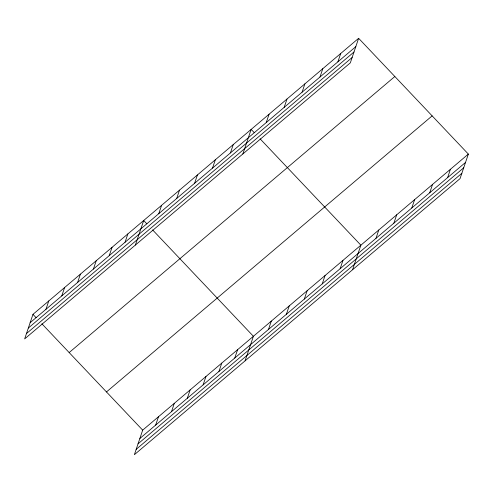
<?xml version="1.0" encoding="UTF-8"?>
<svg xmlns="http://www.w3.org/2000/svg" width="493" height="493" viewBox="0 0 493 493"><rect width="100%" height="100%" fill="white"/><g stroke="black" fill="none" stroke-linecap="round" stroke-linejoin="round"><path stroke-width="0.74" d="M358.633 38.3L32.963 314.361L24.65 338.919L350.32 62.857L358.633 38.3L468.35 154.081L460.037 178.639L134.367 454.7L142.68 430.142L468.35 154.081M45.954 309.296L48.782 300.952M61.773 295.886L64.601 287.542M77.592 282.477L80.414 274.139M93.411 269.073L96.234 260.729M109.23 255.664L112.053 247.32M125.049 242.254L127.872 233.91M135.378 245.058L143.691 220.5L146.84 223.822M158.777 213.66L161.599 205.316M176.691 198.476L179.514 190.138M194.599 183.297L197.428 174.953M212.514 168.113L215.336 159.769M230.422 152.929L233.251 144.585M242.852 153.958L251.159 129.4L254.308 132.722M155.671 425.077L158.499 416.733M266.251 122.56L269.073 114.216M171.49 411.667L174.319 403.323M284.159 107.382L286.988 99.038M187.309 398.258L190.132 389.914M302.073 92.197L304.896 83.853M203.128 384.848L205.951 376.504M218.947 371.445L221.77 363.101M319.982 77.013L322.81 68.669M234.767 358.035L237.589 349.691M337.896 61.828L340.718 53.484M245.095 360.839L253.408 336.281L152.608 229.917M268.494 329.441L271.316 321.097M286.408 314.257L289.231 305.913M304.317 299.072L307.145 290.734M322.231 283.894L325.053 275.55M340.145 268.71L342.968 260.366M352.569 269.739L360.876 245.181L260.082 138.816M375.968 238.341L378.79 229.997M393.876 223.156L396.705 214.812M411.791 207.978L414.613 199.634M429.705 192.794L432.527 184.45M447.613 177.609L450.436 169.265M30.135 322.705L355.81 46.644M28.329 328.055L353.999 51.999M26.462 333.57L352.131 57.508M69.168 352.569L394.838 76.507M106.47 391.935L432.145 115.873M139.858 438.487L465.528 162.425M138.046 443.836L463.716 167.774M136.179 449.345L461.849 173.289M32.963 314.361L36.112 317.683M41.88 323.778L142.68 430.142"/></g></svg>
